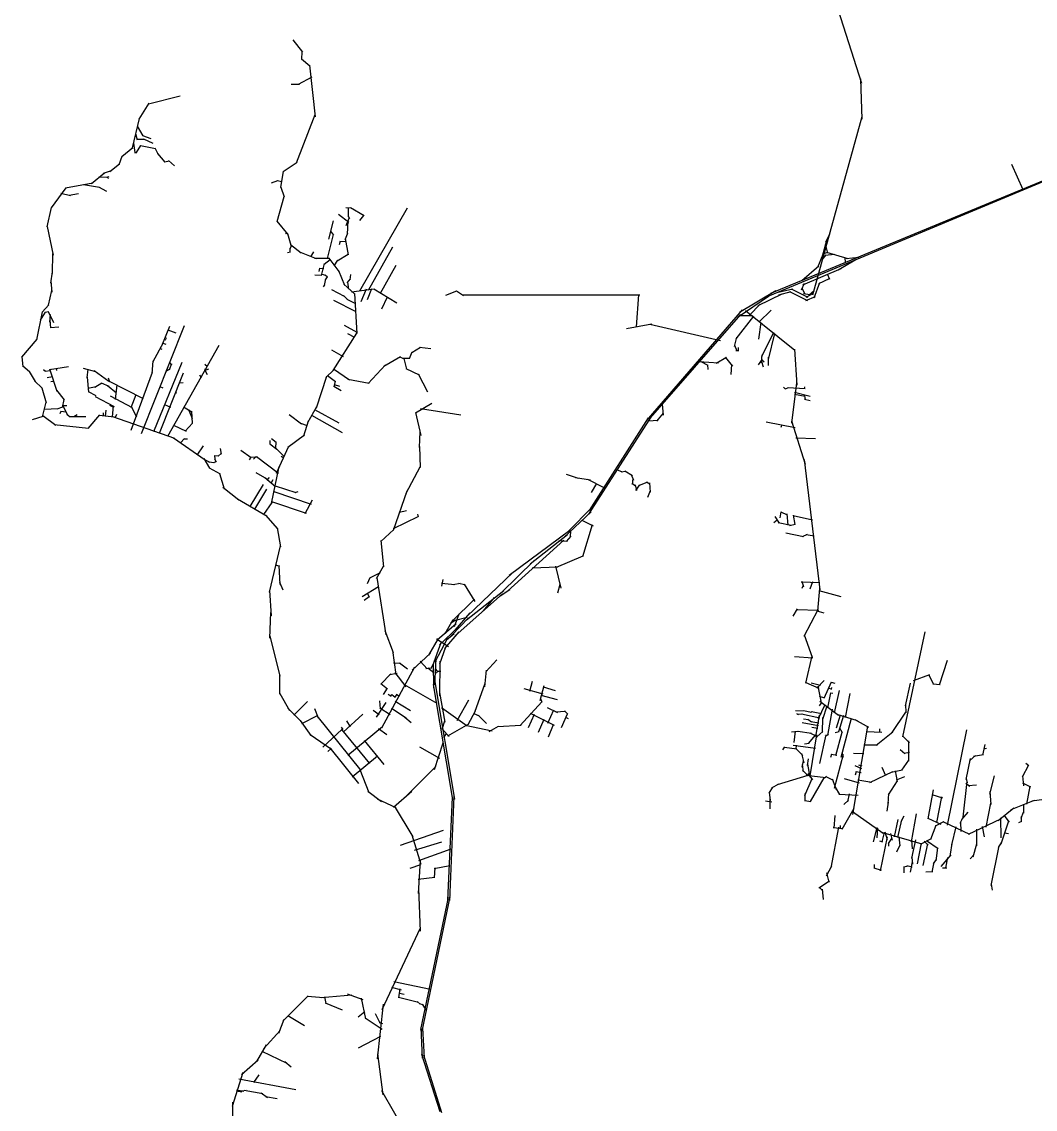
# Model space of a CAD drawing. Header units: inches. Extents: x 723419 to 759401, y 6910722 to 6968430.
# Drawn here: x 743155 to 749036, y 6952862 to 6959170 of the extents above; entities that cross this region are included whole.
import ezdxf

# ---------------------------------------------------------------- set-up
doc = ezdxf.new("R2010")
doc.units = ezdxf.units.IN
doc.header["$MEASUREMENT"] = 0

msp = doc.modelspace()

# ---------------------------------------------------------------- linework, layer by layer
for points in [[(747573.6549, 6960237.4885), (748027.0777, 6958813.9556)], [(744729.1171, 6959065.3962), (744784.2, 6958992.4337)], [(744778.4594, 6958954.1574), (744827.8321, 6958913.6964)], [(744780.0741, 6958950.2135), (744783.3047, 6958998.0783)], [(744825.9359, 6958917.7679), (744858.3063, 6958618.6172)], [(744761.4867, 6958806.9645), (744841.0795, 6958850.4706)], [(748022.0016, 6958839.5176), (748030.0885, 6958604.8843)], [(744718.6924, 6958808.2437), (744766.6072, 6958808.2435)], [(743837.2945, 6958603.8843), (743894.1616, 6958697.3983)], [(743890.6467, 6958694.6116), (744075.2267, 6958740.3682)], [(744750.068, 6958351.2169), (744858.7022, 6958631.6739)], [(743798.0096, 6958437.7589), (743839.2321, 6958608.158)], [(743825.5231, 6958564.9928), (743858.5847, 6958507.7271)], [(747746.33057, 6957585.1251), (748031.632457, 6958619.54135)], [(743816.1936, 6958522.1451), (743824.6675, 6958485.3234)], [(743856.2936, 6958510.1307), (743903.849, 6958492.0359)], [(743736.2802, 6958387.6591), (743800.4236, 6958441.3489)], [(743803.7049, 6958465.5676), (743811.8257, 6958410.6464)], [(743820.4132, 6958410.7639), (743846.9991, 6958452.0172)], [(743822.6967, 6958488.8678), (743868.2223, 6958488.8676)], [(743844.0582, 6958451.4886), (743931.0017, 6958433.9951)], [(743860.9451, 6958489.8338), (743916.7185, 6958465.4171)], [(743927.2478, 6958438.2624), (743947.7779, 6958399.2542)], [(743720.533, 6958342.2983), (743738.1746, 6958390.0685)], [(743809.8258, 6958411.8218), (743822.8835, 6958411.8217)], [(743943.471, 6958406.0566), (743986.361, 6958356.1995)], [(743630.4453, 6958291.156), (743676.3265, 6958307.1354)], [(743666.532, 6958301.2495), (743722.631, 6958345.9899)], [(743985.2509, 6958356.837), (744011.4719, 6958362.9769)], [(744006.692, 6958364.7508), (744041.1065, 6958334.8687)], [(744672.2866, 6958301.4051), (744752.8645, 6958355.2322)], [(748897.712232, 6958342.83205), (748964.972757, 6958196.56347)], [(743560.3677, 6958231.8391), (743635.1357, 6958293.6551)], [(743601.3503, 6958267.5031), (743654.901535, 6958269.44926)], [(743648.2467, 6958269.5793), (743658.0957, 6958261.4542)], [(743649.0599, 6958268.2252), (743663.5174, 6958272.6488)], [(744604.7545, 6958235.1214), (744641.4061, 6958249.128)], [(744638.2907, 6958248.6702), (744664.9544, 6958242.9027)], [(744658.4918, 6958208.6613), (744673.3951, 6958302.6176)], [(747473.381453, 6957571.38554), (749128.400102, 6958262.44016)], [(747501.131008, 6957595.5738), (749098.045718, 6958254.82676)], [(743327.1512, 6958090.1876), (743412.7135, 6958207.1741)], [(743409.8971, 6958205.7337), (743567.0768, 6958234.9812)], [(743513.9845, 6958225.7874), (743605.9798, 6958210.6376)], [(743600.2928, 6958212.7937), (743647.4369, 6958187.7142)], [(744658.142, 6958211.1532), (744678.4609, 6958153.9874)], [(743382.8063, 6958174.9892), (743438.8552, 6958162.5304)], [(743431.0462, 6958163.0339), (743484.4505, 6958172.8493)], [(744636.6156, 6958010.4543), (744678.253, 6958156.1285)], [(743302.6331, 6957979.5765), (743328.8008, 6958093.0943)], [(744993.4042, 6958053.6736), (745053.2505, 6958008.1492)], [(745035.5351, 6958092.2887), (745066.9517, 6958090.2447)], [(745050.4387, 6958037.4932), (745050.4397, 6958093.0187)], [(745062.1572, 6958092.3361), (745142.8017, 6958045.7756)], [(745117.6074, 6957608.9847), (745393.604, 6958091.2345)], [(744636.0706, 6958012.4397), (744699.6596, 6957935.0054)], [(744937.8361, 6957908.0034), (744964.0902, 6958014.2785)], [(745038.584, 6957987.1111), (745055.6559, 6958030.8011)], [(745045.1784, 6957935.4724), (745049.9379, 6958017.6383)], [(745049.9115, 6958041.2758), (745056.3738, 6958028.0749)], [(745117.0172, 6958017.8567), (745141.144, 6958046.7694)], [(743302.7908, 6957982.1531), (743337.7954, 6957815.5374)], [(744685.9169, 6957940.9252), (744693.5964, 6957944.4903)], [(744696.6974, 6957941.2009), (744716.6055, 6957874.7379)], [(744930.3351, 6957796.1215), (744964.2101, 6957935.3532)], [(744947.6636, 6957955.0126), (744965.238, 6957932.2226)], [(745031.6443, 6957907.1878), (745046.67, 6957943.1903)], [(747821.939603, 6957893.40858), (747846.501805, 6957942.47124)], [(744712.5458, 6957853.3071), (744722.4324, 6957876.3837)], [(744714.0427, 6957878.3236), (744777.5601, 6957829.5133)], [(744999.2149, 6957878.4688), (745004.1804, 6957898.4495)], [(745001.8357, 6957896.9337), (745037.0289, 6957895.0247)], [(745032.8345, 6957911.7166), (745048.9316, 6957818.807)], [(745167.3132, 6957613.8938), (745309.0949, 6957864.7104)], [(747802.095814, 6957810.32924), (747826.437529, 6957902.93359)], [(747821.675019, 6957866.42102), (747830.044689, 6957828.38268)], [(743333.5149, 6957708.9664), (743335.9817, 6957826.0737)], [(744698.1083, 6957831.7632), (744714.1187, 6957835.7841)], [(744712.9814, 6957833.5989), (744712.9818, 6957857.2874)], [(744767.8164, 6957836.0242), (744862.8333, 6957795.9789)], [(744833.2551, 6957805.635), (744850.8164, 6957836.0506)], [(744985.4551, 6957783.3315), (745049.3518, 6957822.699)], [(747774.792082, 6957745.82811), (747805.826887, 6957822.67605)], [(747800.243727, 6957789.16253), (747822.125253, 6957818.31041)], [(747803.586303, 6957824.54622), (747831.896776, 6957833.93894)], [(747817.706261, 6957815.62092), (747870.472111, 6957822.23045)], [(747823.95926, 6957833.14519), (747948.251939, 6957796.09463)], [(747931.590983, 6957802.91582), (747934.080387, 6957772.99866)], [(747938.127197, 6957797.42637), (748013.347397, 6957803.97416)], [(744854.0572, 6957798.1254), (744939.0097, 6957798.125)], [(744880.9298, 6957721.9064), (744885.6863, 6957740.9143)], [(744884.1008, 6957740.5487), (744908.0036, 6957738.9647)], [(744895.588, 6957698.2623), (744911.436, 6957767.4712)], [(744909.2754, 6957763.4085), (744944.0545, 6957791.6232)], [(744936.7031, 6957799.0969), (744996.0581, 6957721.6733)], [(744967.9631, 6957754.9615), (744990.2684, 6957787.2499)], [(745236.9552, 6957595.1786), (745327.6965, 6957758.5261)], [(747681.182311, 6957668.56962), (747781.089178, 6957754.92979)], [(747686.910526, 6957644.67024), (747910.876382, 6957738.83207)], [(747892.620095, 6957729.96851), (747995.807802, 6957790.55821)], [(743324.6724, 6957653.5011), (743334.4009, 6957718.5215)], [(744855.1567, 6957702.4822), (744897.0922, 6957699.492)], [(744896.1534, 6957706.6065), (744918.7381, 6957700.6239)], [(744912.4336, 6957639.7947), (744920.5228, 6957677.9974)], [(744915.5869, 6957702.7231), (744928.9216, 6957689.3883)], [(744918.0893, 6957672.12), (744929.0325, 6957691.0732)], [(744992.4056, 6957727.0799), (745027.3225, 6957642.8471)], [(745044.269, 6957655.0705), (745062.7073, 6957677.8069)], [(745060.3818, 6957672.4962), (745065.0332, 6957703.0328)], [(747781.109022, 6957651.0674), (747843.153937, 6957680.70079)], [(747828.286416, 6957707.10457), (747841.458416, 6957676.20867)], [(743325.1586, 6957664.3728), (743329.5209, 6957600.7571)], [(744905.8156, 6957632.6579), (744913.5893, 6957643.4681)], [(744951.8401, 6957616.2394), (745026.5594, 6957578.093)], [(745023.5556, 6957648.4926), (745087.6837, 6957589.3226)], [(745045.432, 6957660.0492), (745052.2441, 6957619.3251)], [(745069.2503, 6957602.7018), (745200.7818, 6957621.1165)], [(745124.8583, 6957548.1534), (745155.913, 6957620.024)], [(745161.2186, 6957559.5426), (745187.1186, 6957622.1395)], [(745197.6816, 6957621.5763), (745332.675, 6957538.9232)], [(747319.758771, 6957484.84545), (747530.896693, 6957611.05195)], [(747543.954568, 6957602.08851), (747629.67974, 6957620.60938)], [(747619.493261, 6957620.21251), (747716.595538, 6957572.98429)], [(747680.770883, 6957614.96493), (747697.836543, 6957652.80042)], [(747681.035467, 6957624.09307), (747698.762586, 6957590.8878)], [(747721.913674, 6957584.40549), (747753.663738, 6957610.99617)], [(747754.147926, 6957569.33744), (747786.691741, 6957658.23762)], [(743310.698, 6957526.069), (743329.3199, 6957610.4279)], [(744965.0115, 6957554.8622), (745094.8799, 6957489.4713)], [(745021.6407, 6957581.6033), (745044.7018, 6957558.5419)], [(745041.6571, 6957560.688), (745091.4515, 6957536.0007)], [(745085.5969, 6957594.0613), (745099.0414, 6957361.0643)], [(745244.918, 6957505.0664), (745277.4875, 6957575.1966)], [(745616.4608, 6957584.53), (745680.5571, 6957608.4221)], [(745677.2247, 6957608.618), (745719.0952, 6957582.9634)], [(745713.3159, 6957585.1768), (746741.0454, 6957585.1722)], [(746721.8185, 6957399.8449), (746736.3763, 6957586.7259)], [(747313.011882, 6957459.04852), (747488.034107, 6957578.90501)], [(747427.855169, 6957524.13329), (747568.19045, 6957592.29009)], [(747548.928745, 6957585.09341), (747619.691699, 6957604.58001)], [(747610.002638, 6957605.10918), (747714.936598, 6957552.03366)], [(747692.147989, 6957594.45968), (747729.057438, 6957588.05675)], [(747705.411579, 6957552.03366), (747760.97419, 6957576.48121)], [(747707.599687, 6957571.66137), (747749.139353, 6957595.07704)], [(743243.3238, 6957324.3233), (743275.3787, 6957487.7593)], [(743263.6846, 6957438.5058), (743294.0428, 6957486.2767)], [(743274.2917, 6957485.8493), (743311.6625, 6957528.4633)], [(743291.1255, 6957484.9727), (743310.5559, 6957488.8551)], [(743309.5238, 6957489.5137), (743340.5885, 6957426.223)], [(746780.035913, 6956855.98209), (747337.279514, 6957499.09241)], [(747354.582417, 6957494.07899), (747640.2404, 6957265.1592)], [(747377.478402, 6957467.40651), (747439.285192, 6957531.96497)], [(747432.370072, 6957427.28479), (747503.410839, 6957497.13493)], [(743318.8797, 6957438.3451), (743322.5924, 6957394.3157)], [(743319.2416, 6957428.1305), (743321.4986, 6957472.1738)], [(746804.407615, 6956873.08699), (747327.489911, 6957471.57569)], [(747300.4989, 6957330.5512), (747402.6627, 6957461.2259)], [(747316.548487, 6957465.63622), (747394.600726, 6957465.63622)], [(747431.576321, 6957328.06584), (747445.466974, 6957425.69729)], [(743321.3107, 6957396.3518), (743370.0621, 6957399.5988)], [(743850.6032, 6956782.2136), (744099.1543, 6957408.6845)], [(743967.9739, 6957289.9399), (744014.832, 6957403.5984)], [(744003.3112, 6957382.5351), (744050.3737, 6957365.7891)], [(744963.2215, 6957147.3649), (745099.3898, 6957363.7289)], [(745025.8109, 6957410.2204), (745100.2998, 6957369.9867)], [(745045.7591, 6957362.1112), (745086.8823, 6957340.9632)], [(746664.5676, 6957391.5518), (746810.6007, 6957417.0196)], [(746800.2315, 6957416.588), (747210.7809, 6957320.2079)], [(747449.7638, 6957228.791), (747518.7172, 6957368.4411)], [(747487.5447, 6957210.3358), (747525.2986, 6957360.8961)], [(743155.3914, 6957224.2083), (743245.3688, 6957329.0675)], [(743917.3844, 6957199.6732), (743977.8555, 6957309.3802)], [(743971.0013, 6957308.1139), (743991.8993, 6957298.9243)], [(743979.2746, 6957329.708), (743991.6788, 6957323.902)], [(743984.1916, 6957338.6401), (743996.0373, 6957333.7274)], [(747290.8219, 6957285.8066), (747304.6853, 6957340.6058)], [(743955.1304, 6957275.5716), (743968.0548, 6957270.0532)], [(744002.6654, 6956765.4809), (744300.8421, 6957293.3628)], [(744952.5014, 6957266.3384), (745019.5084, 6957227.6516)], [(745406.0287, 6957217.4987), (745421.4619, 6957254.5157)], [(745419.138, 6957252.194), (745468.9023, 6957283.0731)], [(745462.687, 6957282.8662), (745528.5702, 6957273.758)], [(747290.2194, 6957294.5384), (747303.7799, 6957260.2135)], [(747299.561, 6957262.3212), (747315.8346, 6957262.3212)], [(747313.4234, 6957259.6113), (747313.4237, 6957280.0858)], [(747447.254, 6957191.5382), (747451.3109, 6957238.2962)], [(747639.2767, 6957270.5058), (747652.6166, 6957061.6423)], [(743155.8758, 6957226.2725), (743162.0551, 6957170.9746)], [(743159.9584, 6957175.417), (743202.1545, 6957138.4397)], [(743315.6874, 6957153.4582), (743426.9745, 6957170.8002)], [(743911.3667, 6957127.0027), (743918.0603, 6957202.2833)], [(743921.7944, 6956793.359), (744086.1245, 6957195.5998)], [(744012.5335, 6957153.7489), (744026.4163, 6957187.4954)], [(744012.6436, 6957194.2665), (744024.4486, 6957178.7584)], [(744218.2365, 6957183.4718), (744233.7594, 6957171.089)], [(745166.3904, 6957072.5047), (745265.428, 6957179.1418)], [(745256.0589, 6957171.7398), (745352.3359, 6957227.3237)], [(745349.532, 6957226.4262), (745375.269, 6957214.128)], [(745364.8691, 6957217.7151), (745408.0245, 6957218.9697)], [(745373.1428, 6957216.2522), (745388.3937, 6957154.8216)], [(747085.172545, 6957199.13413), (747197.787435, 6957191.75051)], [(747095.808816, 6957200.00725), (747135.972646, 6957177.78221)], [(747135.020144, 6957180.79846), (747136.925148, 6957153.49341)], [(747184.624535, 6957189.46531), (747244.260135, 6957223.89491)], [(747236.850235, 6957224.45161), (747279.448735, 6957171.17471)], [(747272.298635, 6957123.25541), (747276.172035, 6957181.59211)], [(747429.565, 6957179.5442), (747453.277354, 6957212.37597)], [(747447.1657, 6957199.5018), (747456.6711, 6957167.9461)], [(747447.7792, 6957210.3777), (747462.4975, 6957197.9699)], [(747488.8186, 6957175.0242), (747488.8194, 6957223.6525)], [(743198.8728, 6957141.9878), (743232.5371, 6957083.6781)], [(743282.2798, 6957152.2764), (743292.3838, 6957142.1722)], [(743289.9025, 6957142.8391), (743321.9689, 6957146.9458)], [(743302.0846, 6957106.4937), (743334.296, 6957112.6537)], [(743316.6581, 6957156.705), (743359.136, 6957027.0473)], [(743354.3853, 6957160.9153), (743357.026, 6957147.6068)], [(743511.9902, 6957160.6764), (743583.839, 6957142.0649)], [(743535.3048, 6957104.1948), (743541.2506, 6957155.2646)], [(743535.4263, 6957108.6548), (743543.5575, 6957020.6261)], [(743575.2726, 6957146.1797), (743660.8695, 6957084.3639)], [(743790.406, 6956800.1059), (743913.7068, 6957137.8474)], [(743954.5331, 6956783.6896), (744094.8613, 6957133.6323)], [(743991.8507, 6957142.4316), (744015.0477, 6957155.8239)], [(744187.2575, 6957122.0733), (744197.3923, 6957104.519)], [(744215.4457, 6957146.366), (744241.8322, 6957156.5289)], [(744215.6485, 6957154.7843), (744225.2472, 6957154.7843)], [(744216.8181, 6957148.0713), (744230.3507, 6957124.6316)], [(744865.369, 6956931.2295), (744925.4072, 6957113.643)], [(744919.6835, 6957107.1208), (744967.0636, 6957151.4003)], [(744928.8962, 6957117.8866), (744975.9909, 6957083.1547)], [(744963.854, 6957156.1565), (745057.1061, 6957093.4398)], [(745384.6458, 6957159.3486), (745460.8748, 6957122.5279)], [(745455.1428, 6957127.2412), (745509.2157, 6957023.1614)], [(743229.5238, 6957087.7776), (743273.2291, 6957044.0718)], [(743272.0328, 6957046.0306), (743297.5524, 6956959.531)], [(743323.7261, 6957083.865), (743343.229, 6957085.3736)], [(743539.7781, 6957044.8557), (743586.5763, 6957053.4435)], [(743579.8908, 6957050.9626), (743619.2817, 6957076.1291)], [(743617.156, 6957075.8694), (743660.2492, 6957056.6691)], [(743653.5565, 6957060.2805), (743705.46, 6957017.7256)], [(743654.5552, 6957088.4107), (743860.4617, 6956984.8336)], [(743655.9914, 6957104.9691), (743663.9741, 6957081.262)], [(743699.8071, 6956979.7103), (743708.2718, 6957063.7016)], [(743956.457, 6957053.3842), (743974.3338, 6957046.7941)], [(744070.6484, 6957076.3041), (744091.4338, 6957077.2662)], [(744965.8138, 6957056.1926), (745008.5045, 6957031.545)], [(744967.5895, 6957051.6827), (744975.0476, 6957085.111)], [(744968.7989, 6957066.1817), (744998.6287, 6957055.71)], [(745047.8067, 6957096.2789), (745171.6228, 6957073.9317)], [(747576.0015, 6957051.2572), (747587.753, 6957039.5055)], [(747584.7149, 6957040.0638), (747606.5683, 6957048.9078)], [(747599.6528, 6957048.2169), (747700.2119, 6957042.0489)], [(747624.2165, 6956841.1682), (747653.595, 6957075.7378)], [(747696.9055, 6957039.9051), (747699.6038, 6957051.9577)], [(743356.1265, 6957033.0724), (743402.1458, 6956977.3993)], [(743541.6472, 6957024.5764), (743585.8742, 6957002.7903)], [(743582.0969, 6956995.9727), (743691.2098, 6956937.9857)], [(743668.1665, 6956999.8914), (743795.502, 6956932.7104)], [(743790.7346, 6956933.0967), (743819.0428, 6957008.0436)], [(744048.3214, 6957019.7699), (744055.8578, 6957016.7579)], [(747639.8264, 6957009.4437), (747700.3273, 6956998.4693)], [(747639.8266, 6957020.4178), (747730.5779, 6956997.9295)], [(747697.4462, 6956981.0187), (747730.9377, 6956973.4626)], [(747697.4465, 6957001.1679), (747701.2273, 6956976.3412)], [(743276.3216, 6956877.8611), (743297.3245, 6956962.9123)], [(743284.5649, 6956922.9735), (743366.876, 6956926.2791)], [(743361.2871, 6956925.4757), (743393.8668, 6956935.4648)], [(743391.667773, 6956947.88404), (743421.1956, 6956887.8531)], [(743392.4244, 6956943.4409), (743416.8534, 6956943.4408)], [(743392.4489, 6956932.8295), (743401.6304, 6956979.3907)], [(743641.8688, 6956881.7878), (743645.4701, 6956917.6422)], [(743664.0742, 6956946.1979), (743688.0173, 6956934.485)], [(743682.8386, 6956877.3306), (743687.8275, 6956942.9247)], [(743793.0623, 6956934.8131), (743820.9089, 6956878.8883)], [(743984.4734, 6956950.6636), (744018.0636, 6956933.7359)], [(744093.441, 6956935.7585), (744141.8845, 6956907.7894)], [(744123.5753, 6956920.1479), (744144.0339, 6956868.5664)], [(744815.2439, 6956846.2178), (744868.3807, 6956938.2492)], [(744854.7942, 6956920.391), (744994.7973, 6956842.5372)], [(745439.4643, 6956902.2949), (745535.1855, 6956957.558)], [(745469.3962, 6956925.8858), (745703.8665, 6956889.5162)], [(746871.806826, 6956952.42555), (746876.83392, 6956887.07334)], [(743217.0224, 6956862.5299), (743279.1826, 6956881.499)], [(743277.1022, 6956885.137), (743353.6029, 6956830.7656)], [(743378.2601, 6956898.0489), (743383.5568, 6956910.8813)], [(743381.4135, 6956910.5112), (743412.7399, 6956908.0149)], [(743417.7923, 6956892.8474), (743437.2474, 6956878.2687)], [(743431.5711, 6956880.2882), (743527.389, 6956880.2878)], [(743457.7585, 6956879.2244), (743476.1846, 6956891.6982)], [(743540.3891, 6956810.8472), (743609.3632, 6956889.8979)], [(743605.4563, 6956888.66), (743692.144, 6956877.6756)], [(743630.467, 6956883.7064), (743630.4673, 6956901.0941)], [(743681.3913, 6956880.0136), (744042.5526, 6956754.0707)], [(743697.4982, 6956872.4787), (743706.8088, 6956894.6769)], [(744139.6416, 6956910.7752), (744143.8314, 6956839.0926)], [(744707.591, 6956891.5057), (744779.4566, 6956837.4747)], [(744792.294, 6956768.3045), (744818.8833, 6956854.5876)], [(744835.8097, 6956888.5755), (745014.4131, 6956787.4886)], [(745439.6203, 6956903.9861), (745470.9073, 6956770.5625)], [(746445.831217, 6956314.52003), (746814.012891, 6956886.63633)], [(746450.470254, 6956334.43438), (746792.947606, 6956873.33879)], [(746790.844164, 6956855.58786), (746848.523446, 6956858.23369)], [(746840.056763, 6956853.2066), (746879.215174, 6956899.77336)], [(747621.6961, 6956855.4803), (747700.5968, 6956604.5505)], [(743343.2621, 6956834.338), (743543.4997, 6956811.5874)], [(744036.8562, 6956830.0849), (744108.6196, 6956794.5242)], [(744102.8164, 6956794.7175), (744145.3726, 6956842.4533)], [(744772.4629, 6956841.2982), (744812.314, 6956827.059)], [(745462.5474, 6956701.1569), (745466.9663, 6956792.867)], [(747474.9491, 6956849.7699), (747643.7108, 6956816.9393)], [(747562.8159, 6956818.7215), (747567.5136, 6956833.3087)], [(744035.7038, 6956757.3285), (744218.8706, 6956629.4656)], [(744075.8716, 6956726.5482), (744099.2423, 6956752.0149)], [(744097.5004, 6956751.1448), (744117.3939, 6956749.8142)], [(744596.3698, 6956721.0308), (744596.3702, 6956741.9381)], [(744604.3919, 6956752.7401), (744631.9436, 6956731.4842)], [(744628.8043, 6956695.942), (744630.723, 6956733.4008)], [(744700.1746, 6956701.4759), (744795.3455, 6956772.9075)], [(747647.3515, 6956755.6133), (747761.2306, 6956752.1651)], [(744173.7681, 6956655.4314), (744210.6625, 6956709.8996)], [(744295.6277, 6956650.7916), (744312.4591, 6956665.4088)], [(744307.4102, 6956694.1262), (744311.6823, 6956662.563)], [(744425.9436, 6956684.6695), (744486.1953, 6956642.0201)], [(744595.5283, 6956722.225), (744635.5995, 6956690.8864)], [(744631.4873, 6956694.4611), (744678.6476, 6956647.3002)], [(744633.3639, 6956551.3896), (744702.5136, 6956704.3722)], [(745462.5984, 6956705.4265), (745466.309, 6956583.7186)], [(744212.8832, 6956636.3276), (744244.6712, 6956581.2679)], [(744215.3594, 6956629.8249), (744245.8319, 6956615.0009)], [(744239.7831, 6956616.3692), (744273.3375, 6956613.0622)], [(744270.2559, 6956612.6062), (744283.8376, 6956618.3076)], [(744273.0995, 6956653.5082), (744298.3465, 6956651.309)], [(744273.4091, 6956654.0608), (744275.2782, 6956632.5614)], [(744274.4792, 6956635.4121), (744283.2668, 6956616.4832)], [(744477.1306, 6956628.2704), (744486.4867, 6956644.4748)], [(744479.7734, 6956643.3411), (744525.2936, 6956647.1152)], [(744500.3842, 6956633.4169), (744514.8293, 6956647.8616)], [(744517.8549, 6956648.2939), (744644.2836, 6956550.9686)], [(744661.4806, 6956649.2246), (744675.2202, 6956639.9095)], [(747696.237, 6956630.4028), (747786.0627, 6955875.2043)], [(744242.2918, 6956583.3941), (744306.3095, 6956547.8871)], [(744303.6596, 6956550.4825), (744329.1877, 6956460.1558)], [(744513.7189, 6956555.2983), (744577.9484, 6956518.2151)], [(744605.471, 6956375.755), (744648.7665, 6956590.7977)], [(745386.1044, 6956436.0729), (745467.8878, 6956588.3533)], [(746315.305383, 6956545.26406), (746384.822147, 6956522.25584)], [(746606.579143, 6956572.18547), (746638.329206, 6956558.95627)], [(746633.037529, 6956558.95627), (746659.495915, 6956562.92503)], [(746654.204238, 6956564.90941), (746699.183495, 6956537.1281)], [(746691.907439, 6956543.41197), (746704.475172, 6956510.00826)], [(744480.8847, 6956357.4913), (744557.7821, 6956485.4551)], [(744565.8543, 6956525.5654), (744627.8644, 6956473.5656)], [(744580.2605, 6956510.8444), (744593.1268, 6956527.234)], [(744601.9683, 6956493.171), (744614.6773, 6956515.1827)], [(744624.9422, 6956478.7405), (744746.2599, 6956438.9269)], [(746367.692988, 6956526.21402), (746456.19629, 6956512.72024)], [(746438.929547, 6956516.435), (746536.693284, 6956467.2224)], [(746462.080635, 6956439.37495), (746492.838509, 6956492.29172)], [(746697.199116, 6956492.81031), (746719.027284, 6956475.28163)], [(746699.514225, 6956486.52644), (746703.152253, 6956520.26088)], [(746714.066337, 6956484.54206), (746722.665313, 6956451.46908)], [(746718.365825, 6956450.80762), (746742.178372, 6956484.54206)], [(746736.225236, 6956479.58111), (746787.488359, 6956501.74001)], [(746781.204492, 6956501.40928), (746800.386822, 6956490.16447)], [(746797.740984, 6956494.79469), (746801.379012, 6956441.54718)], [(744322.8259, 6956470.2978), (744414.4704, 6956397.7012)], [(744507.0213, 6956342.5919), (744577.7132, 6956459.032)], [(744617.3481, 6956445.6473), (744833.868, 6956371.5889)], [(744742.338, 6956438.9269), (744759.2742, 6956445.5173)], [(745312.5689, 6956220.2711), (745391.6178, 6956448.6124)], [(746789.142008, 6956412.11223), (746804.02485, 6956451.79981)], [(744407.4389, 6956402.1506), (744579.6745, 6956302.7097)], [(744559.401, 6956312.0958), (744607.9652, 6956381.739)], [(744605.516, 6956386.9941), (744805.1516, 6956320.1526)], [(744800.0135, 6956316.7963), (744842.3048, 6956396.1674)], [(746323.043138, 6956208.37207), (746466.784495, 6956356.79171)], [(744570.735, 6956308.6917), (744639.8741, 6956228.8397)], [(745313.3658, 6956229.6734), (745456.1777, 6956299.2562)], [(745346.8602, 6956325.8954), (745387.1601, 6956335.4411)], [(745452.2676, 6956313.7275), (745455.2944, 6956298.2423)], [(746299.461661, 6956175.98833), (746458.846979, 6956327.4229)], [(747524.2109, 6956299.2371), (747550.4471, 6956260.7505)], [(747555.8103, 6956292.1235), (747561.7249, 6956327.1949)], [(747559.6263, 6956327.1949), (747597.59, 6956310.612)], [(747595.1102, 6956314.9959), (747601.274, 6956249.3511)], [(747630.5471, 6956305.0196), (747742.9888, 6956281.7164)], [(747630.6047, 6956307.1447), (747640.4503, 6956252.9909)], [(744636.8019, 6956234.4434), (744657.0219, 6956123.7286)], [(745239.0558, 6956155.7774), (745314.9139, 6956224.2333)], [(746404.566718, 6956279.38109), (746470.556, 6956245.6824)], [(746411.5408, 6956068.5186), (746467.5115, 6956253.4608)], [(747519.917, 6956265.9934), (747538.5213, 6956281.245)], [(747545.1997, 6956264.4444), (747619.6741, 6956249.3152)], [(747609.5026, 6956248.8828), (747642.6146, 6956255.3694)], [(745239.7348, 6956161.2048), (745254.7828, 6956007.3149)], [(745974.348066, 6955866.94776), (746300.976844, 6956162.62023)], [(745984.247912, 6955959.73545), (746336.536915, 6956220.27835)], [(746106.090545, 6956024.92417), (746321.686705, 6956195.19712)], [(746272.195412, 6956160.83429), (746322.995513, 6956157.65928)], [(746316.328, 6956155.43678), (746343.315554, 6956186.71059)], [(746340.299298, 6956180.36058), (746341.5693, 6956218.46065)], [(747589.8973, 6956205.8013), (747690.639, 6956184.929)], [(747684.7819, 6956184.3438), (747714.8484, 6956197.218)], [(747707.0391, 6956196.2427), (747753.8956, 6956187.6597)], [(744592.2634, 6955861.0731), (744656.9062, 6956130.8009)], [(745936.867116, 6955857.05233), (746128.335874, 6956044.19249)], [(746258.9105, 6956006.8403), (746412.5697, 6956071.4745)], [(744626.9177, 6956019.2345), (744650.5696, 6956011.7154)], [(744646.2287, 6956016.0245), (744653.6388, 6955906.111)], [(745175.7118, 6955943.7277), (745236.3052, 6955975.9206)], [(745213.6692, 6955940.7297), (745255.3591, 6956012.9356)], [(745739.159029, 6955722.79068), (746004.140209, 6955976.30027)], [(746116.3665, 6956001.9028), (746266.6224, 6956008.0761)], [(746252.3484, 6956012.9082), (746283.2238, 6955884.6109)], [(744651.3727, 6955920.2232), (744670.0276, 6955874.8803)], [(745161.1028, 6955911.0645), (745177.9236, 6955945.8899)], [(745215.165, 6955946.9983), (745267.5949, 6955614.0407)], [(745590.2606, 6955913.1158), (745668.5774, 6955905.6633)], [(745593.0571, 6955896.5812), (745601.449, 6955935.7052)], [(745658.7879, 6955905.8962), (745698.4129, 6955914.2798)], [(745688.8562, 6955913.3483), (745726.0616, 6955904.828)], [(747677.6709, 6955921.8467), (747786.2676, 6955918.1262)], [(747682.4284, 6955924.2619), (747690.7019, 6955893.1198)], [(747730.2104, 6955880.0995), (747746.5523, 6955922.6731)], [(744592.8666, 6955870.5139), (744602.0557, 6955724.0018)], [(745130.2107, 6955835.5408), (745226.3603, 6955894.3255)], [(745160.5521, 6955856.8426), (745170.597, 6955833.0827)], [(745670.594326, 6955608.84565), (745945.356399, 6955851.26235)], [(745722.8505, 6955907.7697), (745784.058911, 6955807.36127)], [(745735.889214, 6955701.05368), (745952.953815, 6955870.91652)], [(745931.209431, 6955840.48883), (745988.094961, 6955877.0014)], [(746265.6948, 6955857.8804), (746278.6114, 6955906.963)], [(747682.8415, 6955884.8531), (747690.214, 6955897.6222)], [(747774.3142, 6955753.8229), (747785.5927, 6955882.0076)], [(747781.3173, 6955871.0745), (747908.1014, 6955836.4784)], [(745141.4856, 6955814.6485), (745171.6223, 6955836.5648)], [(745654.180876, 6955695.00834), (745783.125176, 6955821.63884)], [(745835.430073, 6955752.77928), (745898.9302, 6955830.30235)], [(744594.8545, 6955594.7768), (744601.3867, 6955744.1415)], [(745667.261893, 6955662.81834), (745692.661943, 6955736.26682)], [(745670.578892, 6955640.08176), (745756.518377, 6955741.43723)], [(747632.3516, 6955721.8638), (747656.9074, 6955764.3939)], [(747650.1391, 6955760.9602), (747781.3434, 6955757.1963)], [(747694.4925, 6955606.5027), (747776.308, 6955760.0903)], [(747769.3923, 6955753.8604), (747809.5991, 6955741.2231)], [(745566.508358, 6955584.71318), (745676.998579, 6955680.38671)], [(745578.96232, 6955555.34437), (745686.533299, 6955656.93576)], [(745611.381781, 6955621.75492), (745658.668209, 6955701.84446)], [(745645.460182, 6955683.35004), (745675.093575, 6955701.55341)], [(745649.903868, 6955609.22103), (745747.634533, 6955711.68775)], [(745664.298553, 6955697.32007), (745739.731413, 6955717.05803)], [(744594.3905, 6955608.3143), (744653.6256, 6955374.2376)], [(745262.5267, 6955639.225), (745310.7689, 6955511.45)], [(745518.161965, 6955495.69791), (745573.1891, 6955593.24601)], [(745554.03852, 6955457.07793), (745628.604867, 6955596.38872)], [(745610.269206, 6955534.49759), (745693.083955, 6955631.59987)], [(745619.223165, 6955585.37541), (745663.662229, 6955622.45023)], [(747695.6202, 6955613.5128), (747742.5256, 6955485.2341)], [(748267.1595, 6955021.9546), (748396.758, 6955631.5487)], [(745540.599534, 6955436.83671), (745588.950361, 6955569.36732)], [(745562.915537, 6955590.926), (745632.380237, 6955546.7598)], [(745580.406507, 6955446.25887), (745616.707413, 6955545.08094)], [(745307.4494, 6955522.6435), (745325.471, 6955383.6731)], [(745420.788795, 6955409.62481), (745527.507043, 6955507.78267)], [(745552.807875, 6955324.65315), (745559.191291, 6955474.12021)], [(745847.3073, 6955399.8509), (745912.0392, 6955468.7181)], [(747638.8815, 6955488.5801), (747744.9924, 6955480.0414)], [(747705.801, 6955333.9252), (747742.2022, 6955492.0533)], [(745244.0677, 6955074.2481), (745436.13466, 6955427.8811)], [(745313.301601, 6955451.52828), (745353.319911, 6955448.88244)], [(745346.374584, 6955451.19755), (745393.66895, 6955416.14019)], [(745467.181922, 6955460.95132), (745507.420718, 6955417.30601)], [(745501.048657, 6955419.14707), (745534.121639, 6955422.58666)], [(745511.896595, 6955422.58666), (745545.763329, 6955395.59911)], [(745531.100974, 6955420.61331), (745544.237562, 6955445.36954)], [(745542.782351, 6955448.4784), (745543.729672, 6955306.77092)], [(745553.94779, 6955387.69026), (745570.986991, 6955403.88279)], [(745554.582791, 6955416.68865), (745567.282817, 6955401.44862)], [(745563.472809, 6955403.03612), (745586.71962, 6955403.25755)], [(745581.603749, 6955259.24769), (745583.264013, 6955461.34015)], [(745842.3892, 6955312.8098), (745851.3209, 6955409.5227)], [(748481.4308, 6955323.9848), (748526.3625, 6955466.0542)], [(744652.9564, 6955269.6238), (744652.9573, 6955378.4026)], [(745238.093638, 6955326.99747), (745297.09584, 6955387.36669)], [(745289.158324, 6955383.0672), (745332.814661, 6955391.66618)], [(745320.9938, 6955395.342), (745384.4981, 6955312.9264)], [(745551.738515, 6955341.45423), (745666.3946, 6954660.3478)], [(746102.73, 6955287.6173), (746119.0337, 6955344.3731)], [(747769.655, 6955304.4591), (747811.3748, 6955349.159)], [(747811.8877, 6955245.6996), (747854.3922, 6955341.7449)], [(748329.7539, 6955348.8843), (748424.5123, 6955383.9105)], [(748417.3543, 6955384.6116), (748446.4066, 6955327.2582)], [(745238.953536, 6955331.27491), (745278.111948, 6955300.58319)], [(745253.770232, 6955267.77479), (745278.111948, 6955304.55194)], [(745373.520133, 6955325.06565), (745564.565651, 6955217.8046)], [(745542.330354, 6955326.24065), (745655.3809, 6954658.2163)], [(745579.910412, 6955280.20273), (745610.193138, 6955107.34348)], [(745784.2005, 6955164.554), (745844.939, 6955334.4074)], [(746068.5954, 6955302.1245), (746178.3868, 6955271.5828)], [(746163.6117, 6955232.1337), (746187.303, 6955319.1763)], [(746181.444, 6955311.7955), (746251.2418, 6955291.6889)], [(747705.1052, 6955337.9), (747780.2732, 6955305.3086)], [(747735.4865, 6955334.4479), (747789.2878, 6955321.9995)], [(747775.3431, 6955315.346), (747794.0159, 6955218.5172)], [(747832.6785, 6955190.6037), (747850.8955, 6955277.5151)], [(747835.7439, 6955305.7874), (747854.5129, 6955299.3176)], [(747851.8369, 6955339.0858), (747872.3838, 6955333.4485)], [(747853.0114, 6955298.7551), (747856.3899, 6955308.3187)], [(747872.2, 6955160.7763), (747900.9096, 6955290.2179)], [(748282.868, 6955202.8204), (748312.1546, 6955332.6644)], [(748442.7764, 6955328.6656), (748483.7451, 6955324.8755)], [(744652.4332, 6955273.5837), (744709.4699, 6955174.7933)], [(744734.5223, 6955148.4534), (744812.8798, 6955226.8084)], [(745212.9709, 6955135.9562), (745268.965, 6955222.1393)], [(745230.751436, 6955231.65909), (745235.513946, 6955183.63712)], [(745281.4746, 6955269.7139), (745298.0189, 6955258.5421)], [(745296.8876, 6955258.4856), (745303.4483, 6955267.0182)], [(745302.4869, 6955266.9335), (745323.0089, 6955253.1496)], [(745321.1886, 6955252.7518), (745334.2723, 6955269.0632)], [(745321.5819, 6955229.7641), (745411.9337, 6955174.1394)], [(745331.7214, 6955268.1503), (745347.9902, 6955258.0337)], [(745682.1193, 6955116.9031), (745748.8089, 6955236.5889)], [(746048.3103, 6955088.4298), (746172.7206, 6955225.8167)], [(746165.679, 6955244.7906), (746172.3019, 6955223.6662)], [(746167.2075, 6955263.1153), (746262.479, 6955239.7)], [(747782.5179, 6955257.1236), (747814.2394, 6955247.5418)], [(747784.3688, 6955202.3362), (747799.7899, 6955222.6024)], [(747786.5081, 6955229.0352), (747894.2956, 6955148.0292)], [(747849.9264, 6955276.9342), (747860.911, 6955274.9973)], [(747935.3451, 6955135.0128), (747961.3026, 6955274.156)], [(744698.992, 6955188.676), (744779.0956, 6955108.5729)], [(744853.751, 6955186.0661), (744874.7359, 6955132.7124)], [(745020.2801, 6955050.0283), (745134.3313, 6955153.7584)], [(745193.5501, 6955177.2839), (745229.1133, 6955152.084)], [(745233.906, 6955190.8917), (745292.169, 6955151.3277)], [(745300.0565, 6955189.2385), (745385.0997, 6955132.1251)], [(745591.313977, 6955192.44026), (745739.0825, 6955085.1036)], [(745745.455, 6955093.4666), (745788.4295, 6955173.278)], [(745778.0965, 6955158.0376), (745810.1924, 6955143.0419)], [(746095.44, 6955076.0945), (746131.5498, 6955152.9548)], [(746105.345, 6955158.6821), (746244.3793, 6955090.0235)], [(746203.2622, 6955192.9176), (746264.6265, 6955164.2431)], [(746208.0205, 6955102.3605), (746242.8947, 6955178.7053)], [(746252.4387, 6955166.9958), (746310.1387, 6955170.6499)], [(746287.225, 6955076.5102), (746322.7726, 6955155.57)], [(746304.2806, 6955172.7166), (746323.3063, 6955153.691)], [(747644.8649, 6955175.1503), (747700.4865, 6955173.2746)], [(747650.0873, 6955158.2731), (747662.6119, 6955151.0421)], [(747655.9262, 6955152.8117), (747685.6183, 6955155.5423)], [(747680.2339, 6955155.6076), (747785.9131, 6955131.8319)], [(747692.2299, 6955174.3525), (747738.5649, 6955164.4815)], [(747730.8587, 6955164.9751), (747743.9, 6955169.9104)], [(747738.2029, 6955169.501), (747795.8003, 6955157.5571)], [(747779.2588, 6955128.5791), (747816.2404, 6955210.3924)], [(747803.0586, 6955124.8108), (747827.8669, 6955201.4675)], [(747832.232, 6955030.2063), (747859.0924, 6955181.9277)], [(747883.9681, 6955154.0717), (748003.3388, 6955117.229)], [(748206.7707, 6955048.1667), (748286.1617, 6955165.2516)], [(748282.9746, 6955211.3385), (748285.3808, 6955162.2841)], [(744770.9364, 6955117.3355), (744833.5189, 6955030.7633)], [(744780.3963, 6955099.7701), (744871.1301, 6955146.7811)], [(744868.4798, 6955143.6782), (745123.7824, 6954826.6258)], [(745040.6648, 6955115.3048), (745060.3931, 6955081.1344)], [(745378.8819, 6955136.7343), (745414.9852, 6955104.4701)], [(745595.707171, 6955066.13454), (745610.126992, 6955115.61173)], [(745628.211299, 6955028.53718), (745749.448, 6955097.5198)], [(745727.656984, 6955089.71837), (745884.200784, 6955057.52647)], [(745802.9198, 6955148.1797), (745852.3393, 6955098.7605)], [(745915.0319, 6955081.2696), (746052.85, 6955090.3693)], [(746153.1963, 6955048.9504), (746187.3167, 6955124.1746)], [(746211.0276, 6955021.4166), (746241.7549, 6955094.6574)], [(746311.393, 6955135.471), (746325.3357, 6955129.1854)], [(747683.0504, 6955105.4636), (747778.161, 6955087.9628)], [(747690.586, 6955127.0295), (747720.2864, 6955122.2128)], [(747715.9819, 6955123.761), (747737.2457, 6955109.311)], [(747734.1466, 6955110.4291), (747780.3581, 6955102.6962)], [(747763.339, 6955024.7719), (747784.2381, 6955148.4863)], [(747800.9947, 6955046.7591), (747804.3204, 6955133.8923)], [(747883.5181, 6955075.0535), (747905.2034, 6955148.9842)], [(747896.6983, 6955052.8808), (747924.9592, 6955146.996)], [(747910.8375, 6954904.0437), (747969.8641, 6955130.9866)], [(747989.7628, 6955122.8351), (748067.8704, 6955077.7399)], [(744828.3964, 6955036.3593), (744952.5835, 6954950.7979)], [(744902.8276, 6954961.8923), (745012.5341, 6955065.0618)], [(745008.3069, 6955078.1323), (745018.5664, 6955064.953)], [(745010.712, 6955064.9262), (745172.3385, 6954867.3054)], [(745015.635, 6955057.3765), (745017.2922, 6955067.8817)], [(745047.3338, 6954915.6776), (745249.3676, 6955081.2002)], [(745226.3061, 6955071.1626), (745273.1452, 6955035.4739)], [(745596.633215, 6955065.34079), (745634.970314, 6955024.6941)], [(745603.749418, 6955018.0795), (745620.947369, 6955041.62746)], [(745868.2239, 6955053.1583), (745922.6913, 6955083.296)], [(747621.1329, 6955051.9331), (747665.3259, 6955054.4136)], [(747638.007, 6954989.202), (747644.6283, 6955055.5152)], [(747658.5558, 6955054.5872), (747737.3418, 6955043.011)], [(747721.002, 6954983.7434), (747760.561, 6955031.2043)], [(747728.7552, 6955045.1137), (747773.3272, 6955023.4894)], [(747729.5185, 6954796.0135), (747768.6632, 6955033.6053)], [(747739.2088, 6955078.982), (747774.9506, 6955073.3153)], [(747768.4396, 6955022.8479), (747804.4202, 6955053.4611)], [(747785.6427, 6954866.655), (747822.5726, 6955033.5522)], [(747817.0629, 6955025.2954), (747837.1469, 6955036.8905)], [(747874.4424, 6955047.6079), (747898.7451, 6955053.678)], [(747879.6164, 6954914.0245), (747915.6391, 6955050.1903)], [(747900.6266, 6955074.6449), (747916.0178, 6955047.9866)], [(747978.3887, 6954570.7658), (748064.7633, 6955084.5758)], [(748056.3332, 6955052.6933), (748146.8337, 6955048.9935)], [(748112.8475, 6954973.5524), (748209.8985, 6955050.9984)], [(748134.7781, 6955048.0134), (748135.2076, 6955067.9899)], [(748266.1478, 6955028.6802), (748306.5022, 6954988.326)], [(748526.4388, 6954509.6006), (748639.212, 6955063.4082)], [(745143.0209, 6955001.2661), (745257.2543, 6954861.7699)], [(745464.1533, 6954964.8571), (745579.2899, 6954898.3834)], [(745550.2037, 6954832.8272), (745601.067971, 6954988.19508)], [(747572.2604, 6954946.0978), (747582.485, 6954963.8066)], [(747581.0228, 6954962.557), (747652.0801, 6954952.0035)], [(747631.7538, 6954974.8105), (747760.6047, 6954957.2116)], [(747649.2076, 6954950.0357), (747650.5608, 6954974.0328)], [(747697.82, 6954981.743), (747724.3028, 6954986.0425)], [(748041.928, 6954976.0353), (748120.7163, 6954976.0349)], [(748301.9392, 6954882.0136), (748301.9404, 6954998.2949)], [(748732.0209, 6954915.6611), (748745.7495, 6954977.1608)], [(744931.2658, 6954936.8322), (744949.0197, 6954951.8352)], [(744942.352, 6954959.1428), (745110.0753, 6954751.257)], [(745072.2023, 6954789.3374), (745219.6547, 6954912.3736)], [(747647.0884, 6954953.8313), (747687.9601, 6954912.9598)], [(747679.4875, 6954925.1942), (747693.0904, 6954872.2681)], [(747850.7081, 6954903.8307), (747855.8097, 6954923.1566)], [(747853.2588, 6954921.033), (747884.2929, 6954915.2987)], [(747871.0409, 6954723.5808), (747922.8877, 6954921.4719)], [(747914.3469, 6954931.9676), (747921.448, 6954904.5721)], [(747981.9961, 6954927.5523), (748041.4272, 6954924.7245)], [(748251.8565, 6954948.8333), (748280.012, 6954926.0757)], [(748276.2156, 6954927.5507), (748305.7424, 6954933.4507)], [(748655.1584, 6954882.885), (748688.8409, 6954914.2277)], [(748678.6624, 6954909.8923), (748736.5929, 6954919.5678)], [(748737.9733, 6954952.6033), (748753.3154, 6954957.0604)], [(745394.2303, 6954685.3696), (745558.2204, 6954850.9897)], [(747684.2917, 6954862.5998), (747689.7324, 6954818.948)], [(747684.6097, 6954846.3114), (747692.132, 6954883.7273)], [(747713.7413, 6954863.1847), (747729.114913, 6954787.70968)], [(747714.2116, 6954856.1714), (747721.1882, 6954894.8345)], [(747990.1053, 6954855.8923), (748028.3337, 6954838.2639)], [(748009.9058, 6954859.0261), (748030.8823, 6954853.5417)], [(748146.915, 6954845.6089), (748166.3554, 6954798.5521)], [(748261.3279, 6954829.6876), (748302.9809, 6954887.1852)], [(748635.0318, 6954773.7811), (748660.392, 6954896.4731)], [(748961.4153, 6954790.2784), (748999.7848, 6954859.7052)], [(748982.3405, 6954870.2226), (748999.484, 6954855.348)], [(745116.3496, 6954832.8879), (745168.4243, 6954698.7385)], [(747541.4634, 6954746.6024), (747718.3929, 6954800.5219)], [(747685.098, 6954829.5974), (747718.2114, 6954796.4841)], [(747698.8683, 6954681.6665), (747742.6187, 6954781.4242)], [(747707.1041, 6954800.4025), (747821.8208, 6954786.8631)], [(747716.917, 6954809.5064), (747744.4862, 6954773.0909)], [(747731.864, 6954646.3772), (747811.8164, 6954784.8537)], [(747807.0119, 6954777.755), (747825.4514, 6954793.9427)], [(747820.2746, 6954792.2186), (747864.4935, 6954770.2363)], [(747857.1675, 6954779.0213), (747880.2473, 6954716.7386)], [(747926.6699, 6954780.9139), (748015.1821, 6954756.1902)], [(747993.5983, 6954801.728), (747999.6265, 6954822.6478)], [(747996.1367, 6954820.429), (748025.3234, 6954815.0404)], [(748007.557, 6954772.5671), (748088.4555, 6954759.571)], [(748076.4631, 6954758.1249), (748209.1994, 6954821.9571)], [(748199.563, 6954818.1178), (748265.0328, 6954831.4922)], [(748224.2701, 6954825.8403), (748235.3871, 6954763.3886)], [(748230.8691, 6954772.6285), (748279.4761, 6954792.3353)], [(748634.6779, 6954781.4018), (748641.6246, 6954756.1303)], [(748772.8316, 6954690.488), (748799.7043, 6954796.7834)], [(748962.3434, 6954795.5763), (748967.2914, 6954738.3802)], [(747492.1553, 6954695.0194), (747512.5554, 6954730.3521)], [(747508.3224, 6954726.8626), (747548.5741, 6954750.1012)], [(747874.7653, 6954730.8332), (747900.1012, 6954686.9499)], [(748184.1149, 6954686.2939), (748236.9471, 6954767.0384)], [(748415.5913, 6954545.8464), (748444.8801, 6954714.1332)], [(748618.3413, 6954555.7524), (748640.9133, 6954763.645)], [(748633.7349, 6954753.3474), (748656.3666, 6954736.5905)], [(748647.4755, 6954740.0226), (748694.7599, 6954743.0508)], [(748962.2135, 6954754.655), (749008.0179, 6954731.9847)], [(748986.7483, 6954631.4468), (749005.8967, 6954735.7021)], [(745162.6843, 6954707.1724), (745243.3841, 6954647.7972)], [(745217.0861, 6954661.8289), (745325.7912, 6954612.9412)], [(745311.7502, 6954614.8666), (745419.0353, 6954706.8592)], [(745628.649075, 6954073.41843), (745654.6604, 6954673.1201)], [(745639.285346, 6954072.94218), (745665.3225, 6954676.7163)], [(747471.1443, 6954651.744), (747507.6348, 6954645.0522)], [(747492.6139, 6954700.4839), (747498.387, 6954652.7188)], [(747497.9345, 6954604.6712), (747497.9351, 6954660.9738)], [(747699.9281, 6954652.1767), (747734.3128, 6954647.2316)], [(747700.6917, 6954649.3435), (747700.6921, 6954692.6766)], [(747896.3032, 6954689.7684), (748008.3527, 6954683.4904)], [(747925.8092, 6954630.6612), (747953.247, 6954655.1578)], [(747947.9929, 6954645.6314), (747957.9173, 6954691.7084)], [(748183.6452, 6954632.024), (748186.2702, 6954693.1175)], [(748437.0397, 6954688.0228), (748497.1468, 6954668.7661)], [(748464.3047, 6954524.9664), (748494.5334, 6954674.6409)], [(748772.8318, 6954704.7339), (748777.5259, 6954628.7854)], [(748896.1519, 6954601.5942), (749032.5333, 6954654.7867)], [(749016.7142, 6954651.9449), (749202.6114, 6954676.5238)], [(745316.5383, 6954621.6925), (745424.4563, 6954442.0473)], [(747916.1645, 6954487.1112), (747985.8142, 6954607.7433)], [(747974.8486, 6954589.7827), (748153.9524, 6954463.906)], [(748176.3539, 6954590.4976), (748184.4691, 6954643.6273)], [(748610.1209, 6954543.6375), (748646.1041, 6954585.3638)], [(748750.5247, 6954498.9645), (748777.6542, 6954637.5518)], [(748820.275, 6954535.9965), (748911.227, 6954609.5343)], [(748955.0386, 6954550.1094), (748968.5811, 6954584.7466)], [(748967.2246, 6954631.6584), (748968.2199, 6954579.6952)], [(747869.6993, 6954492.7271), (747874.7548, 6954566.7962)], [(748218.6382, 6954442.8891), (748240.7506, 6954543.0103)], [(748238.2076, 6954437.3628), (748262.8077, 6954541.3407)], [(748258.9417, 6954531.1579), (748275.8115, 6954564.6908)], [(748317.5597, 6954413.538), (748346.8998, 6954576.1078)], [(748413.2331, 6954550.7823), (748489.1339, 6954515.2854)], [(748457.369, 6954505.1597), (748506.6099, 6954531.2912)], [(748500.1284, 6954531.8187), (748655.4555, 6954457.4789)], [(748600.6235, 6954522.3673), (748619.608, 6954560.5711)], [(748601.9952, 6954529.8456), (748604.327, 6954473.5678)], [(748649.0886, 6954457.7784), (748836.7289, 6954547.0117)], [(748833.9094, 6954551.7192), (748837.026, 6954437.1131)], [(748838.6759, 6954401.5954), (748883.7507, 6954535.3646)], [(748853.2069, 6954568.3489), (748885.4139, 6954526.3194)], [(748940.3267, 6954525.2441), (748957.3982, 6954533.8627)], [(748955.9886, 6954531.4779), (748955.9889, 6954560.5349)], [(745353.9968, 6954393.2729), (745602.3416, 6954480.4211)], [(747852.359, 6954261.7406), (747895.5411, 6954497.8915)], [(747864.1803, 6954495.5593), (747920.2832, 6954489.6586)], [(747906.125, 6954488.8813), (747906.1252, 6954507.9591)], [(748097.5868, 6954412.2468), (748118.8584, 6954495.6494)], [(748117.9556, 6954436.2938), (748123.0449, 6954492.0377)], [(748144.1663, 6954468.4136), (748377.1371, 6954402.3931)], [(748147.3128, 6954412.4875), (748161.1051, 6954466.9162)], [(748163.8699, 6954470.8648), (748177.5464, 6954426.0816)], [(748196.3456, 6954461.3069), (748205.5735, 6954421.9127)], [(748431.0956, 6954428.018), (748461.6116, 6954509.0995)], [(748552.1959, 6954396.0875), (748577.1176, 6954499.9828)], [(748696.7137, 6954390.7031), (748696.7148, 6954487.0981)], [(748727.9707, 6954502.9434), (748739.5475, 6954442.3022)], [(748857.1486, 6954464.5421), (748880.1374, 6954461.99)], [(745418.0592, 6954454.6166), (745470.7126, 6954284.4165)], [(745434.0145, 6954365.1831), (745592.2486, 6954413.7987)], [(748131.6821, 6954418.2291), (748150.6457, 6954413.8655)], [(748137.453, 6954244.6562), (748178.4338, 6954442.0649)], [(748185.4391, 6954403.3053), (748204.7346, 6954432.1384)], [(748186.4458, 6954388.0504), (748186.446, 6954409.0049)], [(748233.6962, 6954354.3315), (748252.7857, 6954396.3679)], [(748244.419, 6954442.9795), (748251.2359, 6954389.4609)], [(748318.5679, 6954423.3142), (748321.6272, 6954372.3587)], [(748320.4185, 6954318.2766), (748343.9476, 6954424.5042)], [(748352.5288, 6954286.2223), (748376.8803, 6954405.8952)], [(748373.8129, 6954402.2072), (748434.6546, 6954432.685)], [(748385.3003, 6954276.0956), (748411.977, 6954402.4899)], [(748392.5466, 6954416.2058), (748414.0793, 6954394.6732)], [(748404.5583, 6954420.4587), (748472.5796, 6954373.6406)], [(748543.1812, 6954330.1021), (748555.6153, 6954414.5887)], [(748675.2689, 6954325.7656), (748697.7558, 6954402.357)], [(748823.3186, 6954380.0275), (748842.9079, 6954410.6383)], [(745459.5725, 6954305.415), (745646.6038, 6954372.3762)], [(748460.3206, 6954302.5796), (748470.7345, 6954378.5953)], [(748491.0911, 6954270.2683), (748548.1719, 6954338.5163)], [(748658.2696, 6954315.251), (748680.5268, 6954337.5074)], [(748779.8308, 6954159.3145), (748826.4305, 6954389.1396)], [(745408.8519, 6954259.5773), (745470.6608, 6954281.6724)], [(745457.7285, 6954112.9), (745468.4117, 6954305.2133)], [(745547.758733, 6954258.56539), (745639.675166, 6954276.76876)], [(747825.6488, 6954215.6558), (747856.046, 6954274.6914)], [(748103.3831, 6954257.6576), (748103.3833, 6954281.0598)], [(748273.7743, 6954267.4382), (748298.4154, 6954274.914)], [(748275.709, 6954233.1518), (748275.7094, 6954270.9184)], [(748291.2091, 6954275.0486), (748322.0424, 6954268.8614)], [(748313.1566, 6954236.8003), (748324.4077, 6954297.7293)], [(748320.4163, 6954324.4242), (748323.699, 6954284.5506)], [(748438.8161, 6954238.1942), (748450.2375, 6954294.4091)], [(748445.705, 6954286.408), (748461.9968, 6954308.8938)], [(748516.9797, 6954261.5424), (748529.7688, 6954322.3114)], [(745455.260214, 6954196.59985), (745552.627076, 6954208.77071)], [(745551.039572, 6954204.27279), (745553.473744, 6954262.6929)], [(747825.3651, 6954233.7568), (747837.5802, 6954180.1135)], [(748099.1244, 6954263.3309), (748141.4752, 6954248.6747)], [(748401.6849, 6954238.813), (748441.1036, 6954241.8703)], [(748497.953, 6954263.1005), (748522.2824, 6954263.1004)], [(745458.3749, 6954143.0705), (745467.1934, 6953895.1017)], [(747780.754, 6954145.6762), (747842.1154, 6954187.3983)], [(747781.6065, 6954150.7135), (747803.1871, 6954129.1329)], [(748779.5044, 6954168.1181), (748786.8015, 6954132.5375)], [(745470.745867, 6953325.15586), (745631.136163, 6954091.19846)], [(745478.9944, 6953314.6352), (745641.587226, 6954094.77034)], [(747799.5034, 6954138.7928), (747804.6161, 6954078.6216)], [(745246.1156, 6953440.6893), (745469.9159, 6953914.2835)], [(745314.8346, 6953602.3904), (745526.68, 6953558.985)], [(744670.6489, 6953373.0696), (744817.3506, 6953519.7669)], [(744813.9512, 6953517.892), (744905.6194, 6953509.8922)], [(744893.0724, 6953509.8923), (745069.8182, 6953526.0888)], [(744911.2424, 6953514.9659), (744920.5199, 6953474.6217)], [(745043.3401, 6953530.9734), (745134.0356, 6953498.9911)], [(745300.7537, 6953569.3541), (745356.1641, 6953555.2447)], [(745340.6733, 6953511.5441), (745458.2076, 6953482.974)], [(745344.136, 6953508.4953), (745351.9951, 6953559.8134)], [(745346.3889, 6953534.6731), (745373.4197, 6953528.9874)], [(744916.6191, 6953479.3618), (745015.3643, 6953438.298)], [(745124.462, 6953505.6206), (745150.4817, 6953386.0857)], [(745219.7811, 6953153.7962), (745255.2859, 6953470.734)], [(745450.249, 6953486.3007), (745467.3841, 6953472.3449)], [(745462.5116, 6953475.1848), (745484.5195, 6953468.3691)], [(745479.728, 6953471.9391), (745499.1702, 6953438.2643)], [(744647.9838, 6953302.453), (744677.1659, 6953385.0011)], [(744699.2331, 6953405.1591), (744795.9322, 6953347.6182)], [(745107.0567, 6953397.9079), (745145.3325, 6953428.5955)], [(745147.8405, 6953391.9874), (745246.7812, 6953326.2328)], [(745205.3079, 6953417.8841), (745233.2199, 6953362.6672)], [(745228.9765, 6953365.4937), (745247.7186, 6953359.3108)], [(745471.716008, 6953336.33894), (745479.124356, 6953157.74483)], [(745480.817692, 6953334.91019), (745490.501462, 6953160.65525)], [(744560.6877, 6953214.4562), (744655.3248, 6953318.1738)], [(745108.5682, 6953217.7197), (745239.3409, 6953285.3313)], [(744519.1818, 6953139.199), (744574.843, 6953235.6037)], [(744547.8, 6953198.5855), (744694.183, 6953129.9371)], [(744430.4631, 6953062.9379), (744527.7001, 6953149.0154)], [(744681.7611, 6953139.2455), (744718.8445, 6953108.9478)], [(745219.5226, 6953183.1566), (745250.0434, 6952946.0022)], [(745475.786189, 6953181.85724), (745581.950464, 6952849.80449)], [(745487.031003, 6953177.88848), (745591.725727, 6952842.66606)], [(744377.6232, 6952880.419), (744439.9215, 6953076.3022)], [(744415.1554, 6953038.5519), (744744.9834, 6952975.7645)], [(744501.6081, 6953016.4131), (744532.4844, 6953062.1416)], [(744400.7036, 6952969.0318), (744431.7022, 6952963.6864)], [(744401.6478, 6952974.2198), (744443.3465, 6952967.9311)], [(744431.7022, 6952968.4028), (744456.8789, 6952972.9619)], [(744446.3904, 6952972.6521), (744554.8067, 6952954.4149)], [(744544.7995, 6952958.1475), (744581.148, 6952929.8489)], [(745242.6149, 6952970.0935), (745394.1764, 6952707.5811)], [(744381.0281, 6952672.8543), (744381.0301, 6952903.5522)], [(744568.9064, 6952935.6457), (744638.1419, 6952924.0117)]]:
    msp.add_lwpolyline(points)

doc.saveas('drawing.dxf')
